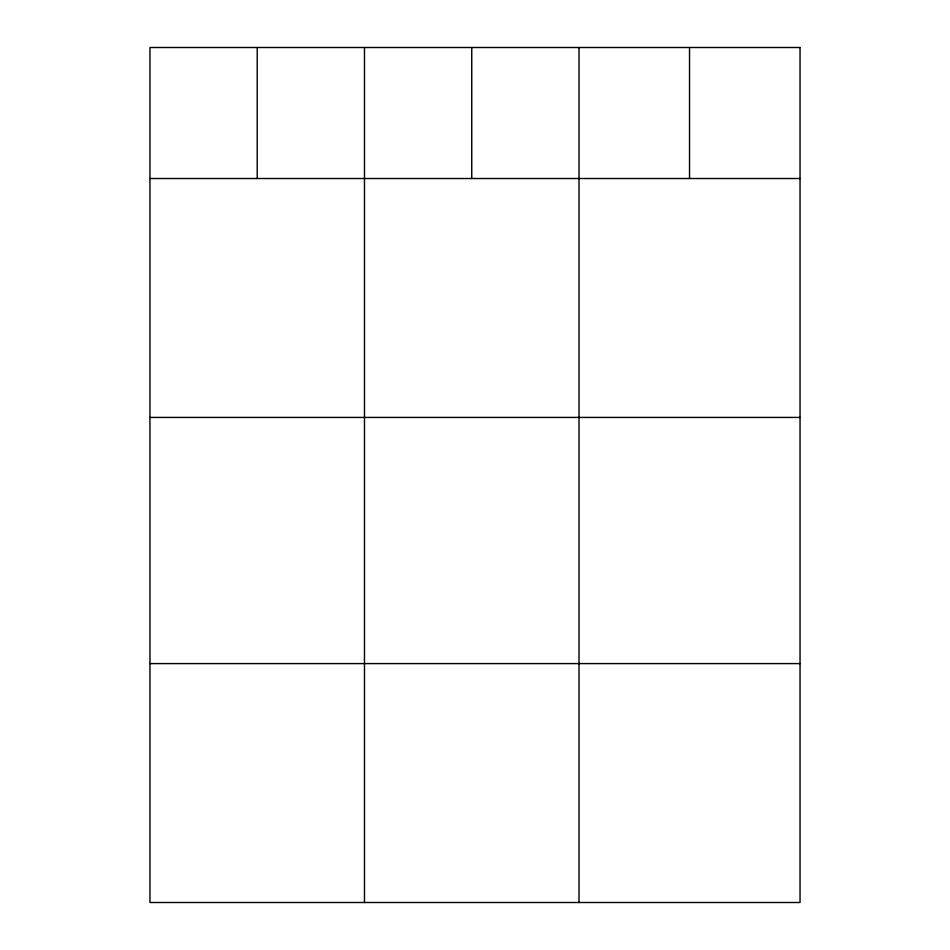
<?xml version="1.0" encoding="UTF-8"?>
<svg xmlns="http://www.w3.org/2000/svg" width="950" height="950" viewBox="0 0 950 950"><rect width="100%" height="100%" fill="white"/><g stroke="black" fill="none" stroke-linecap="round" stroke-linejoin="round"><path stroke-width="1.43" d="M149.958 178.517L800.043 178.517M149.958 417.43L800.043 417.43M149.958 663.587L800.043 663.587M689.534 47.5L689.534 178.517M579.013 47.5L579.013 902.5M471.746 47.5L471.746 178.517M364.479 47.5L364.479 902.5M257.224 47.5L257.224 178.517M800.043 47.5L149.958 47.5L149.958 902.5L800.043 902.5L800.043 47.5"/></g></svg>
